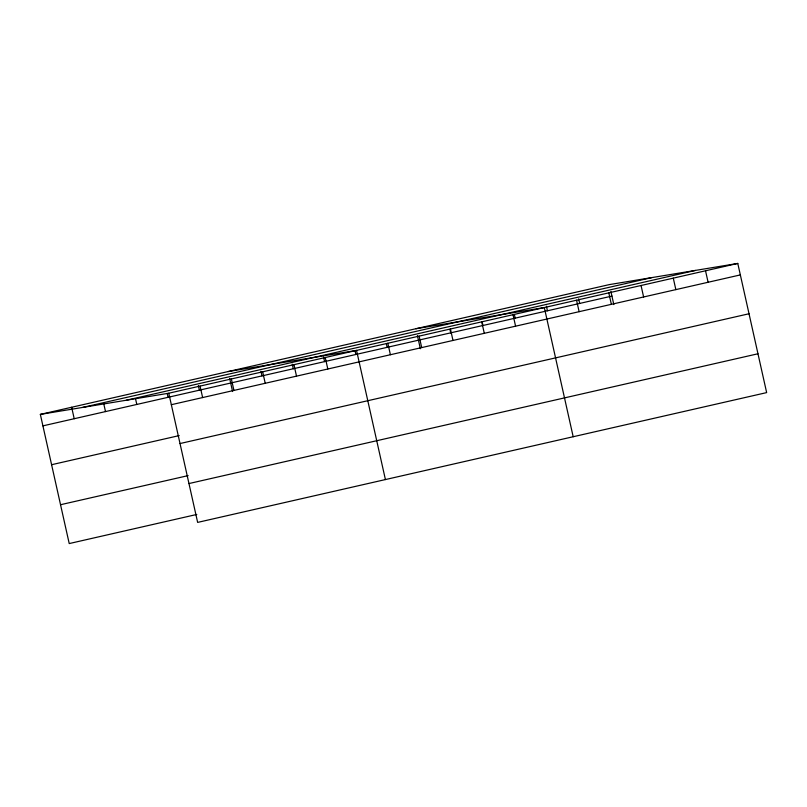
<?xml version="1.0" encoding="UTF-8"?>
<svg xmlns="http://www.w3.org/2000/svg" width="807" height="807" viewBox="0 0 807 807"><rect width="100%" height="100%" fill="white"/><g stroke="black" fill="none" stroke-linecap="round" stroke-linejoin="round"><path stroke-width="1.21" d="M40.35 414.395L609.356 284.599L737.78 263.435L766.65 392.606L197.644 522.401L168.774 393.231L40.35 414.395L69.22 543.565L196.807 514.452M82.728 407.414L651.733 277.618M126.386 400.222L695.402 270.426M168.774 393.231L737.78 263.435M42.912 425.864L611.928 296.078M171.336 404.7L740.342 274.915M51.598 464.711L179.184 435.598M180.011 443.547L749.027 313.752M60.545 504.718L188.132 475.616M188.959 483.554L757.965 353.769M415.898 328.731L544.311 307.568L573.182 436.728M228.119 371.563L356.543 350.399L385.413 479.57M705.53 270.799L708.102 282.268M673.29 278.153L675.852 289.622M641.051 285.507L643.613 296.976M610.899 291.488L613.824 304.572M608.801 292.86L611.363 304.33M578.649 298.842L579.678 303.432M576.561 300.214L579.123 311.684M546.41 306.196L547.439 310.786M514.422 314.7L515.189 318.14M513.02 314.71L515.582 326.179M482.183 322.054L482.949 325.493M481.729 321.842L484.291 333.321M450.427 328.984L452.989 340.453M449.933 329.407L450.699 332.847M419.136 336.126L421.698 347.595M417.431 335.621L420.356 348.705M387.834 343.268L390.406 354.737M386.392 343.903L387.168 347.343M355.1 351.045L355.867 354.485M325.251 357.541L327.813 369.011M323.546 357.037L324.575 361.617M293.95 364.683L296.512 376.153M292.255 364.169L293.274 368.759M262.658 371.815L265.221 383.285M260.954 371.311L261.982 375.901M231.357 378.957L233.929 390.427M229.662 378.453L232.587 391.536M200.065 386.099L202.628 397.569M198.371 385.585L199.39 390.174M167.331 393.877L168.098 397.316M135.515 398.719L136.797 404.448M103.71 403.561L105.505 411.59M71.641 407.263L74.214 418.732"/></g></svg>
